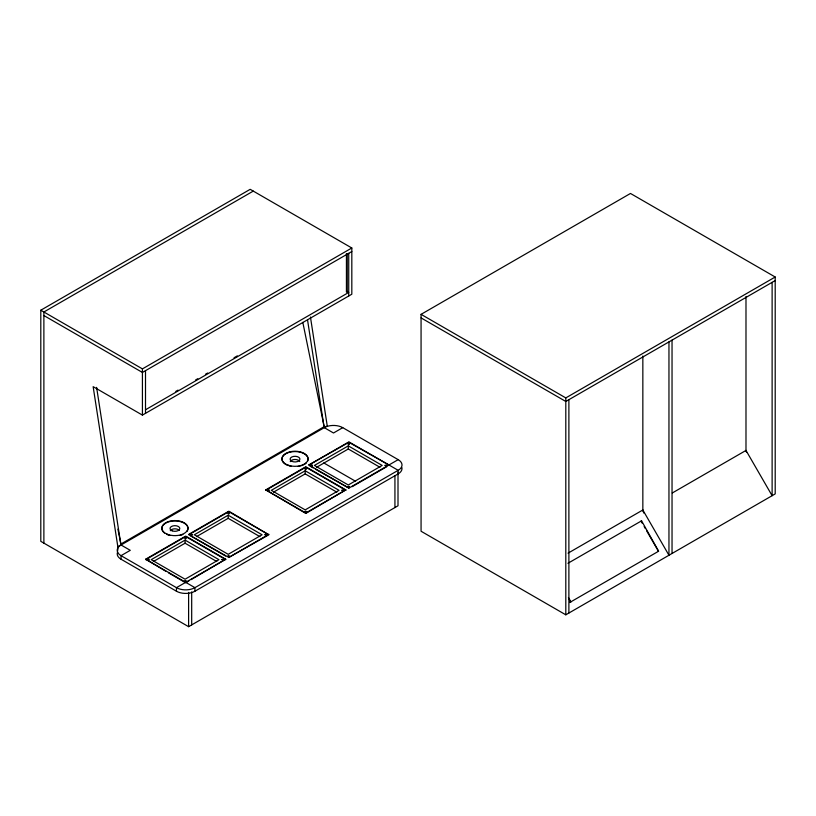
<?xml version="1.0" encoding="UTF-8"?>
<svg xmlns="http://www.w3.org/2000/svg" width="816" height="816" viewBox="0 0 816 816"><rect width="100%" height="100%" fill="white"/><g stroke="black" fill="none" stroke-linecap="round" stroke-linejoin="round"><path stroke-width="1.22" d="M398.004 472.77L398.004 505.787L188.608 626.678L40.8 541.345L40.8 310.213L250.196 189.322L351.818 247.993L351.818 294.219L142.423 415.109L93.146 386.662L117.83 546.72L117.83 550.259M253.276 191.097L43.88 311.998L43.88 543.119M40.8 310.213L142.423 368.883L351.818 247.993M351.818 251.542L142.423 372.443L43.88 315.547M175.817 391.384L178.021 390.119M195.595 379.97L197.788 378.695M205.479 374.258L207.682 372.994M234.039 357.765L237.344 355.868M145.503 409.775L348.738 292.434L346.545 291.169M421.066 314.344L630.472 193.453L775.2 277.012L775.2 493.915L565.804 614.815L421.066 531.247L421.066 314.344L565.804 397.912L775.2 277.012M117.83 546.72L120.911 544.935L96.614 387.386M121.033 559.215L121.033 555.665A13.066 7.538 0 0 1 121.033 544.996L324.268 427.655A13.066 7.538 0 0 1 342.751 427.655L398.177 459.653A13.066 7.538 0 0 1 398.177 470.322L398.177 473.882L194.932 591.223A13.066 7.538 0 0 1 176.46 591.223L121.033 559.215A13.066 7.538 0 0 1 117.647 551.932M342.751 427.655L333.509 432.99L324.268 427.655M166.219 571.526L145.666 559.215L185.701 536.102L225.726 559.215L191.107 579.646M188.782 534.327L228.806 511.214L268.841 534.776L228.806 511.663L188.782 534.776L228.806 557.44L268.841 534.327M265.761 489.875L305.796 466.772L345.831 489.875L305.796 513.437L265.761 489.875L305.796 512.989L345.831 489.875M388.936 464.987L348.901 442.323L308.876 464.987L348.901 441.874L398.177 470.322L194.932 587.663A13.066 7.538 0 0 1 176.46 587.663L121.033 555.665L130.274 550.331L121.033 544.996M145.666 559.664L185.701 536.551L225.726 559.664M265.761 490.324L305.796 467.211L345.831 490.324M185.079 540.1L151.205 559.664L185.079 579.217L218.953 559.664L185.079 540.1L185.079 543.211L216.77 561.51M228.194 515.212L194.32 534.776L228.194 554.329L262.069 534.776L228.194 515.212L228.194 518.323L259.886 536.622M305.184 470.771L271.31 490.324L305.184 509.878L339.048 490.324L305.184 470.771L305.184 473.882L273.493 492.17M348.289 445.873L314.415 465.436L348.289 484.99L382.163 465.436L348.289 445.873L348.289 448.994L379.981 467.282M153.398 561.51L185.079 543.211M196.503 536.622L228.194 518.323M316.598 467.282L348.289 448.994M225.726 559.215L176.46 587.663L176.46 591.223M308.876 464.987L348.901 488.101L398.177 459.653M168.392 572.781L185.701 582.777L188.945 580.9M267.76 535.398L228.806 557.44M352.155 486.673L386.774 466.681M775.2 280.571L565.804 401.462L421.066 317.903M568.048 553.166L642.835 509.99L668.957 555.247L668.957 341.904M672.302 492.976L745.987 450.432L772.12 495.689L772.12 282.346M567.926 563.295L641.57 520.832L658.634 551.208L569.629 602.545M641.57 520.832L641.039 521.118L642.284 523.27M323.768 462.927L355.613 481.307M309.958 466.058L313.201 467.935M315.364 469.18L348.901 488.101M305.184 473.882L336.865 492.17M190.944 536.02L225.563 556.012M145.666 559.215L194.932 587.663L194.932 591.223M644.15 526.504L645.395 528.656M646.639 530.808L658.451 551.269M568.823 598.699L570.69 601.933M568.436 597.547L570.874 601.882M745.987 450.432L746.589 452.462M642.835 509.99L643.732 513.029M302.818 322.361L324.166 426.676L120.931 544.017L117.881 529.115M310.447 317.036L327.226 425.819L324.146 427.594L307.561 320.066M745.987 296.473L745.987 451.401M672.037 340.129L672.037 553.472M642.845 356.041L642.845 510.969M568.885 399.687L568.885 613.03M565.804 397.912L565.804 614.815M394.934 475.81L394.934 507.562M348.738 253.327L348.738 295.994M347.198 254.021L347.198 292.434M346.433 253.582L346.433 291.995M191.689 591.886L191.689 624.903M188.608 592.396L188.608 626.678M145.503 370.668L145.503 413.335M142.423 368.883L142.423 415.109M290.272 461.621A4.896 2.825 0 0 1 294.964 459.49A4.896 2.825 0 0 1 299.737 461.56M170.289 530.726A4.896 2.825 0 0 1 174.634 528.839A4.896 2.825 0 0 1 179.326 530.431M288.303 465.589A13.066 7.538 0 0 1 283.264 455.828A13.066 7.538 0 0 1 299.686 452.074A13.066 7.538 0 0 1 307.581 461.193M306.224 462.998A13.066 7.538 0 0 1 304.103 464.539M303.256 464.977A13.066 7.538 0 0 1 301.369 465.712M300.349 466.007A13.066 7.538 0 0 1 298.197 466.436M291.434 466.375A13.066 7.538 0 0 1 289.303 465.905M401.89 467.558A13.066 7.538 0 0 1 398.177 473.882M164.546 533.062A13.066 7.538 0 0 1 173.237 521.006A13.066 7.538 0 0 1 186.986 531.379M182.855 534.48A13.066 7.538 0 0 1 179.897 535.459M169.901 535.449A13.066 7.538 0 0 1 166.954 534.46M221.84 559.592L223.462 559.725L221.84 559.592M264.955 534.704L266.567 534.837L264.955 534.704M341.935 490.253L343.556 490.396L341.935 490.253M385.05 465.365L386.672 465.497L385.05 465.365M184.895 580.91C186.272 582.767 187.048 579.411 184.895 580.91M228.011 556.022C229.388 557.869 230.163 554.523 228.011 556.022M304.99 511.571C306.367 513.427 307.142 510.082 304.99 511.571M348.106 486.683C349.483 488.539 350.258 485.183 348.106 486.683M147.951 559.552C149.226 561.439 150.175 558.113 147.951 559.552M191.066 534.664L192.658 534.878L191.138 534.551M268.046 490.222C269.321 492.099 270.269 488.774 268.046 490.222M311.161 465.324C312.436 467.211 313.385 463.886 311.161 465.324M184.946 538.223C185.926 540.08 187.435 537.02 185.028 538.111M228.062 513.335C229.255 515.243 230.347 511.938 228.062 513.335M305.051 468.894C306.235 470.801 307.326 467.486 305.051 468.894M348.157 444.006C349.35 445.913 350.441 442.598 348.157 444.006M291.587 461.142A4.896 2.825 0 0 0 299.768 459.826A4.896 2.825 0 0 0 293.699 456.399A4.896 2.825 0 0 0 291.587 461.142M172.166 530.828A4.896 2.825 0 0 0 179.806 528.686A4.896 2.825 0 0 0 172.788 525.943A4.896 2.825 0 0 0 172.166 530.828M288.303 465.242A13.066 7.538 0 0 0 308.081 458.888A13.066 7.538 0 0 0 288.67 452.176A13.066 7.538 0 0 0 288.303 465.242M166.954 534.082A13.066 7.538 0 0 0 187.874 529.105A13.066 7.538 0 0 0 169.942 521.128A13.066 7.538 0 0 0 166.954 534.082"/></g></svg>
